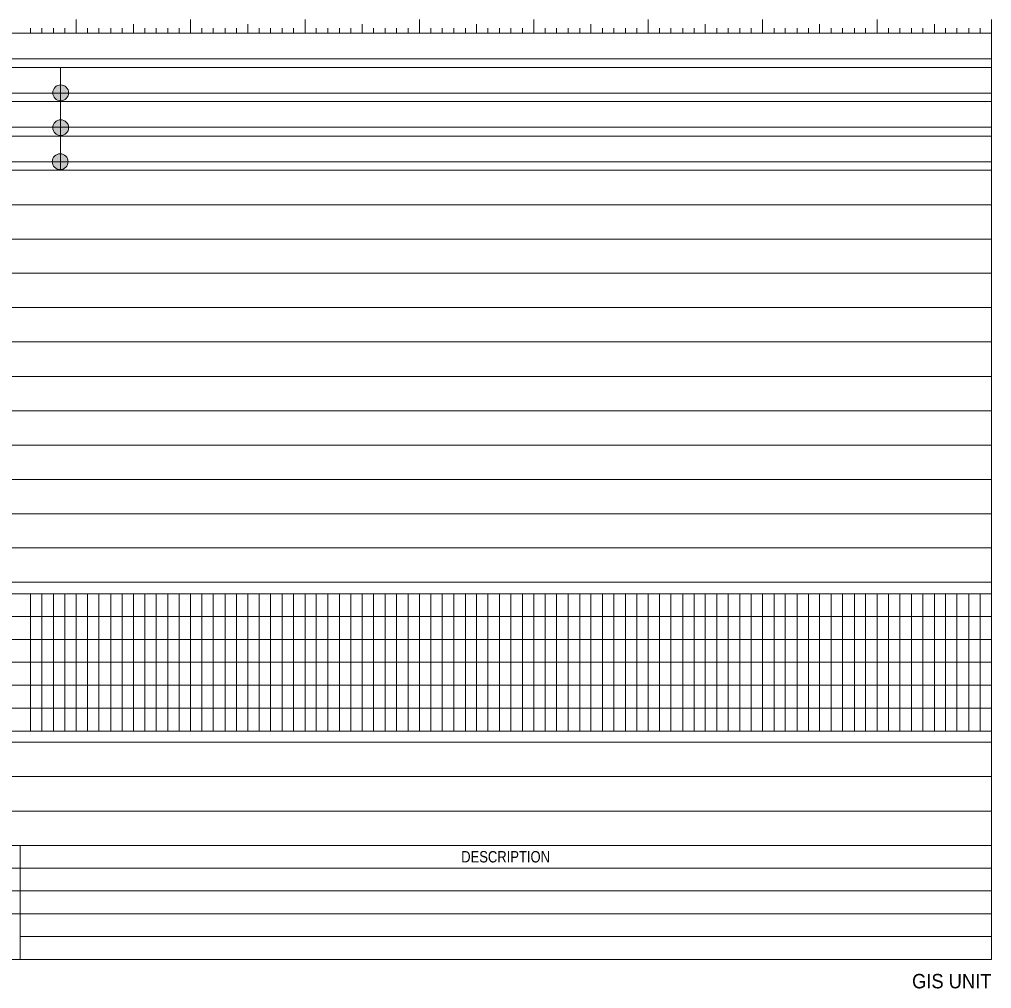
# Model space of a CAD drawing. Extents: x -6.9 to 14.9, y -10.9 to 5.7.
# Drawn here: x 6.25 to 14.85, y -10.91 to -2.34 of the extents above; entities that cross this region are included whole.
import ezdxf
from ezdxf.enums import TextEntityAlignment as Align

# ---------------------------------------------------------------- set-up
doc = ezdxf.new("R2010")
doc.units = 0
doc.header["$LTSCALE"] = 0.04
doc.layers.add('1', color=7, linetype='Continuous', lineweight=13)

msp = doc.modelspace()

# ---------------------------------------------------------------- hatches: boundary and pattern name
at = {"layer": '1'}
for points in [[(6.69, -2.991, 1), (6.55, -2.991, 1)], [(6.69, -3.299, 1), (6.55, -3.299, 1)], [(6.685, -3.6, 1), (6.545, -3.6, 1)]]:
    msp.add_hatch(color=256, dxfattribs=at).paths.add_polyline_path(points)

# ---------------------------------------------------------------- linework, layer by layer
for p, q in [((6.756, -2.342), (6.756, -2.464)), ((7.264, -2.384), (7.264, -2.464)), ((7.769, -2.342), (7.769, -2.464)), ((8.275, -2.384), (8.275, -2.464)), ((8.781, -2.342), (8.781, -2.464)), ((9.286, -2.384), (9.286, -2.464)), ((9.792, -2.342), (9.792, -2.464)), ((10.297, -2.384), (10.297, -2.464)), ((10.803, -2.342), (10.803, -2.464)), ((11.309, -2.384), (11.309, -2.464)), ((11.814, -2.342), (11.814, -2.464)), ((12.32, -2.384), (12.32, -2.464)), ((12.826, -2.342), (12.826, -2.464)), ((13.331, -2.384), (13.331, -2.464)), ((13.839, -2.342), (13.839, -2.464)), ((14.345, -2.384), (14.345, -2.464)), ((14.851, -2.342), (14.851, -2.464)), ((-6.921, -2.464), (14.851, -2.464)), ((6.352, -2.42), (6.352, -2.464)), ((6.452, -2.42), (6.452, -2.464)), ((6.556, -2.42), (6.556, -2.464)), ((6.656, -2.42), (6.656, -2.464)), ((6.858, -2.42), (6.858, -2.464)), ((6.957, -2.42), (6.957, -2.464)), ((7.062, -2.42), (7.062, -2.464)), ((7.162, -2.42), (7.162, -2.464)), ((7.363, -2.42), (7.363, -2.464)), ((7.463, -2.42), (7.463, -2.464)), ((7.568, -2.42), (7.568, -2.464)), ((7.667, -2.42), (7.667, -2.464)), ((7.869, -2.42), (7.869, -2.464)), ((7.969, -2.42), (7.969, -2.464)), ((8.073, -2.42), (8.073, -2.464)), ((8.173, -2.42), (8.173, -2.464)), ((8.375, -2.42), (8.375, -2.464)), ((8.474, -2.42), (8.474, -2.464)), ((8.579, -2.42), (8.579, -2.464)), ((8.678, -2.42), (8.678, -2.464)), ((8.88, -2.42), (8.88, -2.464)), ((8.982, -2.42), (8.982, -2.464)), ((9.084, -2.42), (9.084, -2.464)), ((9.184, -2.42), (9.184, -2.464)), ((9.386, -2.42), (9.386, -2.464)), ((9.488, -2.42), (9.488, -2.464)), ((9.59, -2.42), (9.59, -2.464)), ((9.692, -2.42), (9.692, -2.464)), ((9.892, -2.42), (9.892, -2.464)), ((9.994, -2.42), (9.994, -2.464)), ((10.096, -2.42), (10.096, -2.464)), ((10.198, -2.42), (10.198, -2.464)), ((10.397, -2.42), (10.397, -2.464)), ((10.499, -2.42), (10.499, -2.464)), ((10.601, -2.42), (10.601, -2.464)), ((10.703, -2.42), (10.703, -2.464)), ((10.903, -2.42), (10.903, -2.464)), ((11.005, -2.42), (11.005, -2.464)), ((11.107, -2.42), (11.107, -2.464)), ((11.209, -2.42), (11.209, -2.464)), ((11.411, -2.42), (11.411, -2.464)), ((11.511, -2.42), (11.511, -2.464)), ((11.613, -2.42), (11.613, -2.464)), ((11.715, -2.42), (11.715, -2.464)), ((11.916, -2.42), (11.916, -2.464)), ((12.016, -2.42), (12.016, -2.464)), ((12.121, -2.42), (12.121, -2.464)), ((12.22, -2.42), (12.22, -2.464)), ((12.422, -2.42), (12.422, -2.464)), ((12.522, -2.42), (12.522, -2.464)), ((12.626, -2.42), (12.626, -2.464)), ((12.726, -2.42), (12.726, -2.464)), ((12.928, -2.42), (12.928, -2.464)), ((13.027, -2.42), (13.027, -2.464)), ((13.132, -2.42), (13.132, -2.464)), ((13.232, -2.42), (13.232, -2.464)), ((13.433, -2.42), (13.433, -2.464)), ((13.533, -2.42), (13.533, -2.464)), ((13.638, -2.42), (13.638, -2.464)), ((13.737, -2.42), (13.737, -2.464)), ((13.939, -2.42), (13.939, -2.464)), ((14.039, -2.42), (14.039, -2.464)), ((14.143, -2.42), (14.143, -2.464)), ((14.243, -2.42), (14.243, -2.464)), ((14.445, -2.42), (14.445, -2.464)), ((14.544, -2.42), (14.544, -2.464)), ((14.649, -2.42), (14.649, -2.464)), ((14.749, -2.42), (14.749, -2.464)), ((14.851, -10.654), (14.851, -2.464)), ((-5.382, -2.69), (14.851, -2.69)), ((-6.921, -2.768), (14.851, -2.768)), ((6.618, -2.768), (6.618, -3.675)), ((-5.382, -2.994), (14.851, -2.994)), ((-6.921, -3.069), (14.851, -3.069)), ((-5.382, -3.295), (14.851, -3.295)), ((-5.931, -3.373), (14.851, -3.373)), ((-5.382, -3.602), (14.851, -3.602)), ((-6.921, -3.675), (14.851, -3.675)), ((-5.931, -3.981), (14.851, -3.981)), ((-5.931, -4.285), (14.851, -4.285)), ((-5.931, -4.89), (14.851, -4.89)), ((-5.931, -5.194), (14.851, -5.194)), ((-6.921, -5.498), (14.851, -5.498)), ((-6.921, -5.802), (14.851, -5.802)), ((-6.921, -6.106), (14.851, -6.106)), ((-5.931, -6.409), (14.851, -6.409)), ((-6.921, -6.713), (14.851, -6.713)), ((-6.921, -7.015), (14.851, -7.015)), ((-6.921, -7.319), (14.851, -7.319)), ((-5.382, -7.421), (14.851, -7.421)), ((6.352, -7.421), (6.352, -8.634)), ((6.452, -7.421), (6.452, -8.634)), ((6.556, -7.421), (6.556, -8.634)), ((6.656, -7.421), (6.656, -8.634)), ((6.756, -7.421), (6.756, -8.634)), ((6.858, -7.421), (6.858, -8.634)), ((6.957, -7.421), (6.957, -8.634)), ((7.062, -7.421), (7.062, -8.634)), ((7.162, -7.421), (7.162, -8.634)), ((7.264, -7.421), (7.264, -8.634)), ((7.363, -7.421), (7.363, -8.634)), ((7.463, -7.421), (7.463, -8.634)), ((7.568, -7.421), (7.568, -8.634)), ((7.667, -7.421), (7.667, -8.634)), ((7.769, -7.421), (7.769, -8.634)), ((7.869, -7.421), (7.869, -8.634)), ((7.969, -7.421), (7.969, -8.634)), ((8.073, -7.421), (8.073, -8.634)), ((8.173, -7.421), (8.173, -8.634)), ((8.275, -7.421), (8.275, -8.634)), ((8.375, -7.421), (8.375, -8.634)), ((8.474, -7.421), (8.474, -8.634)), ((8.579, -7.421), (8.579, -8.634)), ((8.678, -7.421), (8.678, -8.634)), ((8.781, -7.421), (8.781, -8.634)), ((8.88, -7.421), (8.88, -8.634)), ((8.982, -7.421), (8.982, -8.634)), ((9.084, -7.421), (9.084, -8.634)), ((9.184, -7.421), (9.184, -8.634)), ((9.286, -7.421), (9.286, -8.634)), ((9.386, -7.421), (9.386, -8.634)), ((9.488, -7.421), (9.488, -8.634)), ((9.59, -7.421), (9.59, -8.634)), ((9.692, -7.421), (9.692, -8.634)), ((9.792, -7.421), (9.792, -8.634)), ((9.892, -7.421), (9.892, -8.634)), ((9.994, -7.421), (9.994, -8.634)), ((10.096, -7.421), (10.096, -8.634)), ((10.198, -7.421), (10.198, -8.634)), ((10.297, -7.421), (10.297, -8.634)), ((10.397, -7.421), (10.397, -8.634)), ((10.499, -7.421), (10.499, -8.634)), ((10.601, -7.421), (10.601, -8.634)), ((10.703, -7.421), (10.703, -8.634)), ((10.803, -7.421), (10.803, -8.634)), ((10.903, -7.421), (10.903, -8.634)), ((11.005, -7.421), (11.005, -8.634)), ((11.107, -7.421), (11.107, -8.634)), ((11.209, -7.421), (11.209, -8.634)), ((11.309, -7.421), (11.309, -8.634)), ((11.411, -7.421), (11.411, -8.634)), ((11.511, -7.421), (11.511, -8.634)), ((11.613, -7.421), (11.613, -8.634)), ((11.715, -7.421), (11.715, -8.634)), ((11.814, -7.421), (11.814, -8.634)), ((11.916, -7.421), (11.916, -8.634)), ((12.016, -7.421), (12.016, -8.634)), ((12.121, -7.421), (12.121, -8.634)), ((12.22, -7.421), (12.22, -8.634)), ((12.32, -7.421), (12.32, -8.634)), ((12.422, -7.421), (12.422, -8.634)), ((12.522, -7.421), (12.522, -8.634)), ((12.626, -7.421), (12.626, -8.634)), ((12.726, -7.421), (12.726, -8.634)), ((12.826, -7.421), (12.826, -8.634)), ((12.928, -7.421), (12.928, -8.634)), ((13.027, -7.421), (13.027, -8.634)), ((13.132, -7.421), (13.132, -8.634)), ((13.232, -7.421), (13.232, -8.634)), ((13.331, -7.421), (13.331, -8.634)), ((13.433, -7.421), (13.433, -8.634)), ((13.533, -7.421), (13.533, -8.634)), ((13.638, -7.421), (13.638, -8.634)), ((13.737, -7.421), (13.737, -8.634)), ((13.839, -7.421), (13.839, -8.634)), ((13.939, -7.421), (13.939, -8.634)), ((14.039, -7.421), (14.039, -8.634)), ((14.143, -7.421), (14.143, -8.634)), ((14.243, -7.421), (14.243, -8.634)), ((14.345, -7.421), (14.345, -8.634)), ((14.445, -7.421), (14.445, -8.634)), ((14.544, -7.421), (14.544, -8.634)), ((14.649, -7.421), (14.649, -8.634)), ((14.749, -7.421), (14.749, -8.634)), ((-5.382, -7.622), (14.851, -7.622)), ((-5.382, -7.824), (14.851, -7.824)), ((-5.382, -8.026), (14.851, -8.026)), ((-5.382, -8.228), (14.851, -8.228)), ((-5.382, -8.432), (14.851, -8.432)), ((-5.382, -8.634), (14.851, -8.634)), ((-5.382, -9.035), (14.851, -9.035)), ((-5.382, -9.341), (14.851, -9.341)), ((-6.921, -9.645), (14.851, -9.645)), ((6.26, -9.643), (6.26, -10.654)), ((2.912, -9.847), (14.851, -9.847)), ((2.912, -10.048), (14.851, -10.048)), ((2.912, -10.25), (14.851, -10.25)), ((6.26, -10.452), (14.851, -10.452)), ((-6.921, -10.654), (14.851, -10.654))]:
    msp.add_line(p, q, dxfattribs=at)
for points in [[(-6.921, -4.586), (-5.931, -4.586), (14.851, -4.586)], [(-6.921, -8.733), (-3.197, -8.733), (14.851, -8.733)]]:
    msp.add_lwpolyline(points, dxfattribs=at)
for centre in [(6.62, -2.991), (6.62, -3.299), (6.615, -3.6)]:
    msp.add_circle(centre, 0.07, dxfattribs=at)

# ---------------------------------------------------------------- texts
at = {"layer": '1', "width": 0.85}
msp.add_text('DESCRIPTION', height=0.1011, dxfattribs=at).set_placement((10.554, -9.796), align=Align.CENTER)
at = {"layer": '1', "width": 0.95}
msp.add_text('GIS UNIT', height=0.1275, dxfattribs=at).set_placement((14.85, -10.909), align=Align.RIGHT)

doc.saveas('drawing.dxf')
